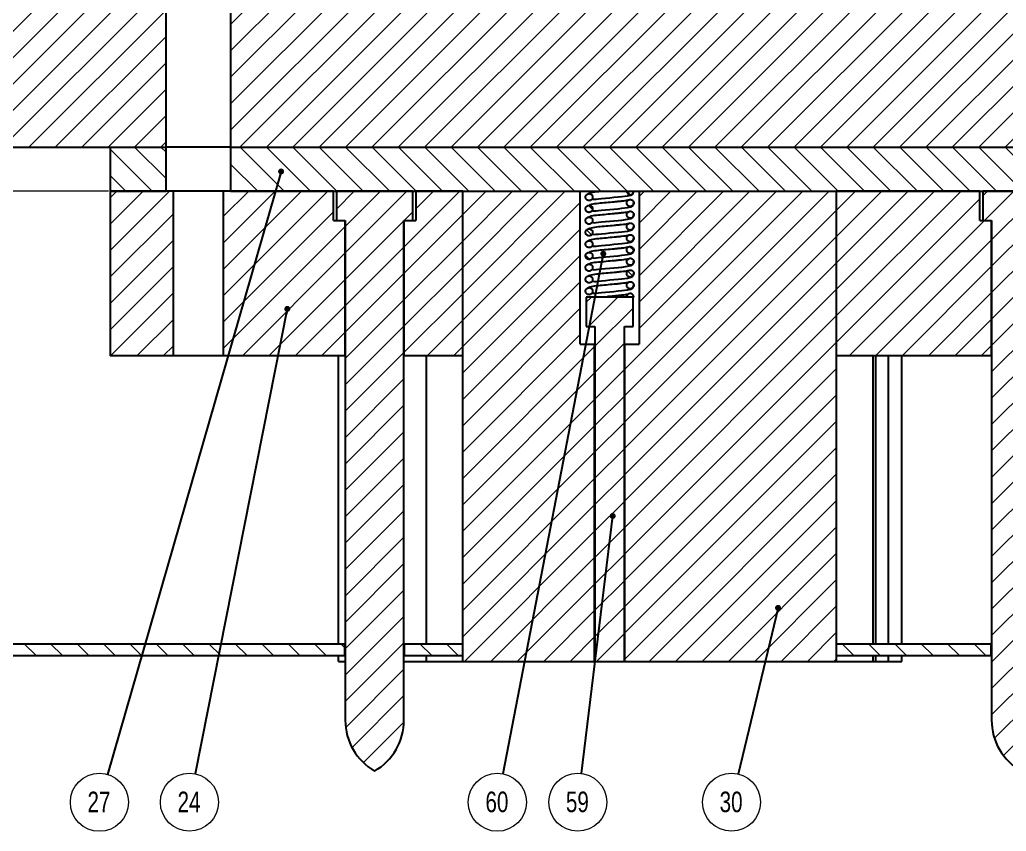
# Model space of a CAD drawing. Header units: millimetres. Extents: x 4 to 895, y 5 to 1495.
# Drawn here: x 400.3 to 568.2, y 1219.4 to 1357.5 of the extents above; entities that cross this region are included whole.
import ezdxf

# ---------------------------------------------------------------- set-up
doc = ezdxf.new("R2010")
doc.units = ezdxf.units.MM
doc.styles.add('SLDTEXTSTYLE0', font='TXT', dxfattribs={"width": 0.75})
doc.dimstyles.new('SLDDIMSTYLE1', dxfattribs={"dimtxt": 0.18, "dimasz": 1.016, "dimexe": 0, "dimexo": 0.0625, "dimgap": 0, "dimtad": 0, "dimtih": 1, "dimtoh": 1, "dimdec": 0, "dimrnd": 1e-09, "dimzin": 0, "dimdsep": 46, "dimtxsty": 'Standard', "dimblk1": 'DOT', "dimblk2": 'DOT', "dimsah": 1, "dimcen": 0.09, "dimadec": 0, "dimazin": 0, "dimtfac": 1.016, "dimtdec": 0, "dimtofl": 0, "dimtmove": 0, "dimatfit": 3, "dimldrblk": 'DOT', "dimfxl": 1, "dimfrac": 2, "dimtolj": 1, "dimtzin": 0, "dimarcsym": 0})
doc.dimstyles.new('SLDDIMSTYLE2', dxfattribs={"dimtxt": 3.5, "dimasz": 3.302, "dimexe": 0, "dimexo": 0.0625, "dimgap": 0.875, "dimtad": 1, "dimrnd": 1e-09, "dimzin": 12, "dimdsep": 46, "dimtxsty": 'SLDTEXTSTYLE0', "dimsah": 1, "dimcen": 0.09, "dimadec": 0, "dimazin": 3, "dimtfac": 1, "dimtmove": 0, "dimatfit": 0, "dimfxl": 1, "dimfrac": 2, "dimtolj": 1, "dimtzin": 12, "dimarcsym": 0})

# ---------------------------------------------------------------- blocks, each defined once
blk = doc.blocks.new('_D_4')
at = {"color": 7, "linetype": 'Continuous', "lineweight": 18}
for p, q in [((149.52, 1335.81), (149.52, 1349.47)), ((184.69, 1335.81), (148.52, 1335.81)), ((149.52, 1328.31), (149.52, 1335.81)), ((415.42, 1328.31), (148.52, 1328.31))]:
    blk.add_line(p, q, dxfattribs=at)
for points in [[(149.52, 1335.81), (149.01, 1332.5), (150.03, 1332.5)], [(149.52, 1328.31), (150.03, 1331.61), (149.01, 1331.61)]]:
    blk.add_solid(points, dxfattribs=at)
at = {"color": 7, "linetype": 'Continuous', "lineweight": 18, "insert": (145.01, 1340.42), "char_height": 3.5, "attachment_point": 1, "rotation": 90, "style": 'SLDTEXTSTYLE0'}
blk.add_mtext('7,50', dxfattribs=at)
blk = doc.blocks.new('SW_NOTE_8')
at = {"color": 0, "linetype": 'Continuous', "lineweight": 0}
blk.add_circle((-0.96, -4.84), 4.94, dxfattribs=at)
at = {"color": 0, "linetype": 'Continuous', "lineweight": 0, "insert": (-1.03, -3.04), "char_height": 3.5, "attachment_point": 2, "style": 'SLDTEXTSTYLE0'}
blk.add_mtext('24', dxfattribs=at)
blk = doc.blocks.new('_Dot')
at = {"color": 0, "linetype": 'ByBlock', "lineweight": -2}
blk.add_line((-0.5, 0), (-1, 0), dxfattribs=at)
at = {"color": 0, "linetype": 'ByBlock', "const_width": 0.5}
blk.add_lwpolyline([(-0.25, 0, 1), (0.25, 0, 1)], format="xyb", close=True, dxfattribs=at)
blk = doc.blocks.new('SW_NOTE_11')
at = {"color": 0, "linetype": 'Continuous', "lineweight": 0}
blk.add_circle((-1.37, -4.75), 4.94, dxfattribs=at)
at = {"color": 0, "linetype": 'Continuous', "lineweight": 0, "insert": (-1.44, -2.94), "char_height": 3.5, "attachment_point": 2, "style": 'SLDTEXTSTYLE0'}
blk.add_mtext('27', dxfattribs=at)
blk = doc.blocks.new('SW_NOTE_13')
at = {"color": 0, "linetype": 'Continuous', "lineweight": 0}
blk.add_circle((-1.15, -4.8), 4.94, dxfattribs=at)
at = {"color": 0, "linetype": 'Continuous', "lineweight": 0, "insert": (-1.22, -2.99), "char_height": 3.5, "attachment_point": 2, "style": 'SLDTEXTSTYLE0'}
blk.add_mtext('30', dxfattribs=at)
blk = doc.blocks.new('SW_NOTE_22')
at = {"color": 0, "linetype": 'Continuous', "lineweight": 0}
blk.add_circle((-0.6, -4.9), 4.94, dxfattribs=at)
at = {"color": 0, "linetype": 'Continuous', "lineweight": 0, "insert": (-0.67, -3.09), "char_height": 3.5, "attachment_point": 2, "style": 'SLDTEXTSTYLE0'}
blk.add_mtext('59', dxfattribs=at)
blk = doc.blocks.new('SW_NOTE_23')
at = {"color": 0, "linetype": 'Continuous', "lineweight": 0}
blk.add_circle((-0.94, -4.85), 4.94, dxfattribs=at)
at = {"color": 0, "linetype": 'Continuous', "lineweight": 0, "insert": (-1.01, -3.04), "char_height": 3.5, "attachment_point": 2, "style": 'SLDTEXTSTYLE0'}
blk.add_mtext('60', dxfattribs=at)

msp = doc.modelspace()

# ---------------------------------------------------------------- hatches: boundary and pattern name
at = {"linetype": 'Continuous', "lineweight": 18}
h = msp.add_hatch(dxfattribs=at)
h.set_pattern_fill('ANSI31', style=0)
h.paths.add_polyline_path([(400.594, 1395.805), (301.194, 1395.805), (301.194, 1380.805), (298.194, 1380.805), (298.194, 1335.805), (425.194, 1335.805), (425.194, 1380.805), (421.694, 1380.805), (421.694, 1395.805), (410.794, 1395.805), (410.794, 1363.055), (405.694, 1359.991), (400.594, 1363.055)], flags=0)
h = msp.add_hatch(dxfattribs=at)
h.set_pattern_fill('ANSI31', style=0)
h.paths.add_polyline_path([(720.694, 1395.805), (439.694, 1395.805), (439.694, 1380.805), (436.194, 1380.805), (436.194, 1335.805), (720.694, 1335.805)], flags=0)
h = msp.add_hatch(dxfattribs=at)
h.set_pattern_fill('ANSI31', angle=90, style=0)
h.paths.add_polyline_path([(425.194, 1335.805), (415.694, 1335.805), (415.694, 1328.305), (425.194, 1328.305)], flags=0)
h = msp.add_hatch(dxfattribs=at)
h.set_pattern_fill('ANSI31', angle=90, style=0)
h.paths.add_polyline_path([(590.694, 1335.805), (436.194, 1335.805), (436.194, 1328.305), (590.694, 1328.305)], flags=0)
h = msp.add_hatch(dxfattribs=at)
h.set_pattern_fill('ANSI31', style=0)
h.paths.add_polyline_path([(426.444, 1328.305), (415.694, 1328.305), (415.694, 1300.305), (426.444, 1300.305)], flags=0)
h = msp.add_hatch(dxfattribs=at)
h.set_pattern_fill('ANSI31', style=0)
h.paths.add_polyline_path([(434.944, 1300.305), (455.694, 1300.305), (455.694, 1323.305), (453.694, 1323.305), (453.694, 1328.305), (434.944, 1328.305)], flags=0)
h = msp.add_hatch(dxfattribs=at)
h.set_pattern_fill('ANSI31', style=0)
edge = h.paths.add_edge_path(flags=0)
edge.add_line((467.194, 1323.305), (467.194, 1328.305))
edge.add_line((467.194, 1328.305), (454.194, 1328.305))
edge.add_line((454.194, 1328.305), (454.194, 1323.305))
edge.add_line((454.194, 1323.305), (455.694, 1323.305))
edge.add_line((455.694, 1323.305), (455.694, 1238.305))
edge.add_arc((465.694, 1238.305), 10, 180, 240)
edge.add_arc((455.694, 1238.305), 10, 300, 360)
edge.add_line((465.694, 1238.305), (465.694, 1323.305))
edge.add_line((465.694, 1323.305), (467.194, 1323.305))
h = msp.add_hatch(dxfattribs=at)
h.set_pattern_fill('ANSI31', style=0)
h.paths.add_polyline_path([(465.694, 1300.305), (475.694, 1300.305), (475.694, 1328.305), (467.694, 1328.305), (467.694, 1323.305), (465.694, 1323.305)], flags=0)
h = msp.add_hatch(dxfattribs=at)
h.set_pattern_fill('ANSI31', style=0)
h.paths.add_polyline_path([(475.694, 1328.305), (475.694, 1248.305), (498.144, 1248.305), (498.144, 1302.305), (495.694, 1302.305), (495.694, 1328.305)], flags=0)
h = msp.add_hatch(dxfattribs=at)
h.set_pattern_fill('ANSI31', style=0)
h.paths.add_polyline_path([(503.244, 1302.305), (503.244, 1248.305), (539.272, 1248.305), (539.272, 1328.305), (505.694, 1328.305), (505.694, 1302.305)], flags=0)
h = msp.add_hatch(dxfattribs=at)
h.set_pattern_fill('ANSI31', angle=90, style=0)
edge = h.paths.add_edge_path(flags=0)
edge.add_line((504.794, 1328.305), (503.594, 1328.305))
edge.add_spline(control_points=[(503.594, 1328.305), (503.594, 1327.905), (503.894, 1327.705), (504.194, 1327.705), (504.494, 1327.705), (504.794, 1327.905), (504.794, 1328.305)], knot_values=[0, 0, 0, 0, 0.25, 0.25, 0.25, 0.5, 0.5, 0.5, 0.5], weights=[0.5, 0.5, 0.6666667, 1, 0.6666667, 0.5, 0.5], degree=3, periodic=0)
h = msp.add_hatch(dxfattribs=at)
h.set_pattern_fill('ANSI31', style=0)
h.paths.add_polyline_path([(539.272, 1300.305), (565.694, 1300.305), (565.694, 1323.305), (563.694, 1323.305), (563.694, 1328.305), (539.272, 1328.305)], flags=0)
h = msp.add_hatch(dxfattribs=at)
h.set_pattern_fill('ANSI31', style=0)
edge = h.paths.add_edge_path(flags=0)
edge.add_line((577.194, 1323.305), (577.194, 1328.305))
edge.add_line((577.194, 1328.305), (564.194, 1328.305))
edge.add_line((564.194, 1328.305), (564.194, 1323.305))
edge.add_line((564.194, 1323.305), (565.694, 1323.305))
edge.add_line((565.694, 1323.305), (565.694, 1238.305))
edge.add_arc((575.694, 1238.305), 10, 180, 240)
edge.add_arc((565.694, 1238.305), 10, 300, 360)
edge.add_line((575.694, 1238.305), (575.694, 1323.305))
edge.add_line((575.694, 1323.305), (577.194, 1323.305))
h = msp.add_hatch(dxfattribs=at)
h.set_pattern_fill('ANSI31', angle=90, style=0)
edge = h.paths.add_edge_path(flags=0)
edge.add_spline(control_points=[(497.194, 1327.905), (495.994, 1327.905), (495.994, 1326.705), (497.194, 1326.705), (498.394, 1326.705), (498.394, 1327.905), (497.194, 1327.905)], knot_values=[0, 0, 0, 0, 0.5, 0.5, 0.5, 1, 1, 1, 1], weights=[1, 0.3333333, 0.3333333, 1, 0.3333333, 0.3333333, 1], degree=3, periodic=0)
h = msp.add_hatch(dxfattribs=at)
h.set_pattern_fill('ANSI31', angle=90, style=0)
edge = h.paths.add_edge_path(flags=0)
edge.add_spline(control_points=[(504.194, 1326.905), (502.994, 1326.905), (502.994, 1325.705), (504.194, 1325.705), (505.394, 1325.705), (505.394, 1326.905), (504.194, 1326.905)], knot_values=[0, 0, 0, 0, 0.5, 0.5, 0.5, 1, 1, 1, 1], weights=[1, 0.3333333, 0.3333333, 1, 0.3333333, 0.3333333, 1], degree=3, periodic=0)
h = msp.add_hatch(dxfattribs=at)
h.set_pattern_fill('ANSI31', angle=90, style=0)
edge = h.paths.add_edge_path(flags=0)
edge.add_spline(control_points=[(497.194, 1325.905), (495.994, 1325.905), (495.994, 1324.705), (497.194, 1324.705), (498.394, 1324.705), (498.394, 1325.905), (497.194, 1325.905)], knot_values=[0, 0, 0, 0, 0.5, 0.5, 0.5, 1, 1, 1, 1], weights=[1, 0.3333333, 0.3333333, 1, 0.3333333, 0.3333333, 1], degree=3, periodic=0)
h = msp.add_hatch(dxfattribs=at)
h.set_pattern_fill('ANSI31', angle=90, style=0)
edge = h.paths.add_edge_path(flags=0)
edge.add_spline(control_points=[(504.194, 1324.905), (502.994, 1324.905), (502.994, 1323.705), (504.194, 1323.705), (505.394, 1323.705), (505.394, 1324.905), (504.194, 1324.905)], knot_values=[0, 0, 0, 0, 0.5, 0.5, 0.5, 1, 1, 1, 1], weights=[1, 0.3333333, 0.3333333, 1, 0.3333333, 0.3333333, 1], degree=3, periodic=0)
h = msp.add_hatch(dxfattribs=at)
h.set_pattern_fill('ANSI31', angle=90, style=0)
edge = h.paths.add_edge_path(flags=0)
edge.add_spline(control_points=[(497.194, 1323.905), (495.994, 1323.905), (495.994, 1322.705), (497.194, 1322.705), (498.394, 1322.705), (498.394, 1323.905), (497.194, 1323.905)], knot_values=[0, 0, 0, 0, 0.5, 0.5, 0.5, 1, 1, 1, 1], weights=[1, 0.3333333, 0.3333333, 1, 0.3333333, 0.3333333, 1], degree=3, periodic=0)
h = msp.add_hatch(dxfattribs=at)
h.set_pattern_fill('ANSI31', angle=90, style=0)
edge = h.paths.add_edge_path(flags=0)
edge.add_spline(control_points=[(497.194, 1321.905), (495.994, 1321.905), (495.994, 1320.705), (497.194, 1320.705), (498.394, 1320.705), (498.394, 1321.905), (497.194, 1321.905)], knot_values=[0, 0, 0, 0, 0.5, 0.5, 0.5, 1, 1, 1, 1], weights=[1, 0.3333333, 0.3333333, 1, 0.3333333, 0.3333333, 1], degree=3, periodic=0)
h = msp.add_hatch(dxfattribs=at)
h.set_pattern_fill('ANSI31', angle=90, style=0)
edge = h.paths.add_edge_path(flags=0)
edge.add_spline(control_points=[(504.194, 1322.905), (502.994, 1322.905), (502.994, 1321.705), (504.194, 1321.705), (505.394, 1321.705), (505.394, 1322.905), (504.194, 1322.905)], knot_values=[0, 0, 0, 0, 0.5, 0.5, 0.5, 1, 1, 1, 1], weights=[1, 0.3333333, 0.3333333, 1, 0.3333333, 0.3333333, 1], degree=3, periodic=0)
h = msp.add_hatch(dxfattribs=at)
h.set_pattern_fill('ANSI31', angle=90, style=0)
edge = h.paths.add_edge_path(flags=0)
edge.add_spline(control_points=[(497.194, 1319.905), (495.994, 1319.905), (495.994, 1318.705), (497.194, 1318.705), (498.394, 1318.705), (498.394, 1319.905), (497.194, 1319.905)], knot_values=[0, 0, 0, 0, 0.5, 0.5, 0.5, 1, 1, 1, 1], weights=[1, 0.3333333, 0.3333333, 1, 0.3333333, 0.3333333, 1], degree=3, periodic=0)
h = msp.add_hatch(dxfattribs=at)
h.set_pattern_fill('ANSI31', angle=90, style=0)
edge = h.paths.add_edge_path(flags=0)
edge.add_spline(control_points=[(504.194, 1320.905), (502.994, 1320.905), (502.994, 1319.705), (504.194, 1319.705), (505.394, 1319.705), (505.394, 1320.905), (504.194, 1320.905)], knot_values=[0, 0, 0, 0, 0.5, 0.5, 0.5, 1, 1, 1, 1], weights=[1, 0.3333333, 0.3333333, 1, 0.3333333, 0.3333333, 1], degree=3, periodic=0)
h = msp.add_hatch(dxfattribs=at)
h.set_pattern_fill('ANSI31', angle=90, style=0)
edge = h.paths.add_edge_path(flags=0)
edge.add_spline(control_points=[(504.194, 1318.905), (502.994, 1318.905), (502.994, 1317.705), (504.194, 1317.705), (505.394, 1317.705), (505.394, 1318.905), (504.194, 1318.905)], knot_values=[0, 0, 0, 0, 0.5, 0.5, 0.5, 1, 1, 1, 1], weights=[1, 0.3333333, 0.3333333, 1, 0.3333333, 0.3333333, 1], degree=3, periodic=0)
h = msp.add_hatch(dxfattribs=at)
h.set_pattern_fill('ANSI31', angle=90, style=0)
edge = h.paths.add_edge_path(flags=0)
edge.add_spline(control_points=[(497.194, 1317.905), (495.994, 1317.905), (495.994, 1316.705), (497.194, 1316.705), (498.394, 1316.705), (498.394, 1317.905), (497.194, 1317.905)], knot_values=[0, 0, 0, 0, 0.5, 0.5, 0.5, 1, 1, 1, 1], weights=[1, 0.3333333, 0.3333333, 1, 0.3333333, 0.3333333, 1], degree=3, periodic=0)
h = msp.add_hatch(dxfattribs=at)
h.set_pattern_fill('ANSI31', angle=90, style=0)
edge = h.paths.add_edge_path(flags=0)
edge.add_spline(control_points=[(504.194, 1316.905), (502.994, 1316.905), (502.994, 1315.705), (504.194, 1315.705), (505.394, 1315.705), (505.394, 1316.905), (504.194, 1316.905)], knot_values=[0, 0, 0, 0, 0.5, 0.5, 0.5, 1, 1, 1, 1], weights=[1, 0.3333333, 0.3333333, 1, 0.3333333, 0.3333333, 1], degree=3, periodic=0)
h = msp.add_hatch(dxfattribs=at)
h.set_pattern_fill('ANSI31', angle=90, style=0)
edge = h.paths.add_edge_path(flags=0)
edge.add_spline(control_points=[(497.194, 1315.905), (495.994, 1315.905), (495.994, 1314.705), (497.194, 1314.705), (498.394, 1314.705), (498.394, 1315.905), (497.194, 1315.905)], knot_values=[0, 0, 0, 0, 0.5, 0.5, 0.5, 1, 1, 1, 1], weights=[1, 0.3333333, 0.3333333, 1, 0.3333333, 0.3333333, 1], degree=3, periodic=0)
h = msp.add_hatch(dxfattribs=at)
h.set_pattern_fill('ANSI31', angle=90, style=0)
edge = h.paths.add_edge_path(flags=0)
edge.add_spline(control_points=[(504.194, 1314.905), (502.994, 1314.905), (502.994, 1313.705), (504.194, 1313.705), (505.394, 1313.705), (505.394, 1314.905), (504.194, 1314.905)], knot_values=[0, 0, 0, 0, 0.5, 0.5, 0.5, 1, 1, 1, 1], weights=[1, 0.3333333, 0.3333333, 1, 0.3333333, 0.3333333, 1], degree=3, periodic=0)
h = msp.add_hatch(dxfattribs=at)
h.set_pattern_fill('ANSI31', angle=90, style=0)
edge = h.paths.add_edge_path(flags=0)
edge.add_spline(control_points=[(497.194, 1313.905), (495.994, 1313.905), (495.994, 1312.705), (497.194, 1312.705), (498.394, 1312.705), (498.394, 1313.905), (497.194, 1313.905)], knot_values=[0, 0, 0, 0, 0.5, 0.5, 0.5, 1, 1, 1, 1], weights=[1, 0.3333333, 0.3333333, 1, 0.3333333, 0.3333333, 1], degree=3, periodic=0)
h = msp.add_hatch(dxfattribs=at)
h.set_pattern_fill('ANSI31', angle=90, style=0)
edge = h.paths.add_edge_path(flags=0)
edge.add_spline(control_points=[(497.194, 1311.905), (495.994, 1311.905), (495.994, 1310.705), (497.194, 1310.705), (498.394, 1310.705), (498.394, 1311.905), (497.194, 1311.905)], knot_values=[0, 0, 0, 0, 0.5, 0.5, 0.5, 1, 1, 1, 1], weights=[1, 0.3333333, 0.3333333, 1, 0.3333333, 0.3333333, 1], degree=3, periodic=0)
h = msp.add_hatch(dxfattribs=at)
h.set_pattern_fill('ANSI31', angle=90, style=0)
edge = h.paths.add_edge_path(flags=0)
edge.add_spline(control_points=[(504.194, 1312.905), (502.994, 1312.905), (502.994, 1311.705), (504.194, 1311.705), (505.394, 1311.705), (505.394, 1312.905), (504.194, 1312.905)], knot_values=[0, 0, 0, 0, 0.5, 0.5, 0.5, 1, 1, 1, 1], weights=[1, 0.3333333, 0.3333333, 1, 0.3333333, 0.3333333, 1], degree=3, periodic=0)
h = msp.add_hatch(dxfattribs=at)
h.set_pattern_fill('ANSI31', style=0)
h.paths.add_polyline_path([(504.694, 1305.305), (504.694, 1310.305), (496.694, 1310.305), (496.694, 1305.305), (498.194, 1305.305), (498.194, 1248.305), (503.194, 1248.305), (503.194, 1305.305)], flags=0)
h = msp.add_hatch(dxfattribs=at)
h.set_pattern_fill('ANSI31', angle=90, style=0)
edge = h.paths.add_edge_path(flags=0)
edge.add_line((503.594, 1310.305), (504.794, 1310.305))
edge.add_spline(control_points=[(504.794, 1310.305), (504.794, 1310.705), (504.494, 1310.905), (504.194, 1310.905), (503.894, 1310.905), (503.594, 1310.705), (503.594, 1310.305)], knot_values=[0, 0, 0, 0, 0.25, 0.25, 0.25, 0.5, 0.5, 0.5, 0.5], weights=[0.5, 0.5, 0.6666667, 1, 0.6666667, 0.5, 0.5], degree=3, periodic=0)
h = msp.add_hatch(dxfattribs=at)
h.set_pattern_fill('ANSI31', angle=90, style=0)
h.paths.add_polyline_path([(455.644, 1251.305), (355.744, 1251.305), (355.744, 1249.305), (455.644, 1249.305)], flags=0)
h = msp.add_hatch(dxfattribs=at)
h.set_pattern_fill('ANSI31', angle=90, style=0)
h.paths.add_polyline_path([(465.744, 1249.305), (475.694, 1249.305), (475.694, 1251.305), (465.744, 1251.305)], flags=0)
h = msp.add_hatch(dxfattribs=at)
h.set_pattern_fill('ANSI31', angle=90, style=0)
h.paths.add_polyline_path([(565.644, 1251.305), (539.272, 1251.305), (539.272, 1249.305), (565.644, 1249.305)], flags=0)

# ---------------------------------------------------------------- linework, layer by layer
at = {"color": 7, "linetype": 'Continuous', "lineweight": 25}
for p, q in [((425.194, 1335.805), (425.194, 1380.805)), ((436.194, 1380.805), (436.194, 1335.805)), ((298.194, 1335.805), (425.194, 1335.805)), ((415.694, 1335.805), (415.694, 1328.305)), ((415.694, 1335.805), (425.194, 1335.805)), ((425.194, 1328.305), (425.194, 1335.805)), ((436.194, 1335.805), (425.194, 1335.805)), ((436.194, 1335.805), (436.194, 1328.305)), ((436.194, 1335.805), (590.694, 1335.805)), ((436.194, 1335.805), (720.694, 1335.805)), ((415.694, 1328.305), (425.194, 1328.305)), ((415.694, 1328.305), (415.694, 1300.305)), ((426.444, 1328.305), (415.694, 1328.305)), ((426.444, 1300.305), (426.444, 1328.305)), ((434.944, 1328.305), (426.444, 1328.305)), ((434.944, 1328.305), (434.944, 1300.305)), ((453.694, 1328.305), (434.944, 1328.305)), ((436.194, 1328.305), (590.694, 1328.305)), ((453.694, 1323.305), (453.694, 1328.305)), ((454.194, 1328.305), (454.194, 1323.305)), ((467.194, 1328.305), (454.194, 1328.305)), ((467.194, 1323.305), (467.194, 1328.305)), ((467.694, 1328.305), (467.694, 1323.305)), ((475.694, 1328.305), (467.694, 1328.305)), ((475.694, 1328.305), (495.694, 1328.305)), ((475.694, 1248.305), (475.694, 1328.305)), ((475.694, 1300.305), (475.694, 1328.305)), ((495.694, 1302.305), (495.694, 1328.305)), ((503.594, 1328.305), (504.794, 1328.305)), ((505.694, 1328.305), (505.694, 1302.305)), ((505.694, 1328.305), (539.272, 1328.305)), ((539.272, 1328.305), (539.272, 1248.305)), ((539.272, 1328.305), (539.272, 1300.305)), ((563.694, 1328.305), (539.272, 1328.305)), ((563.694, 1323.305), (563.694, 1328.305)), ((564.194, 1328.305), (564.194, 1323.305)), ((577.194, 1328.305), (564.194, 1328.305)), ((453.694, 1323.305), (455.694, 1323.305)), ((454.194, 1323.305), (455.694, 1323.305)), ((455.694, 1323.305), (455.694, 1238.305)), ((455.694, 1300.305), (455.694, 1323.305)), ((465.694, 1323.305), (467.194, 1323.305)), ((465.694, 1238.305), (465.694, 1323.305)), ((465.694, 1323.305), (465.694, 1300.305)), ((465.694, 1323.305), (467.694, 1323.305)), ((563.694, 1323.305), (565.694, 1323.305)), ((564.194, 1323.305), (565.694, 1323.305)), ((565.694, 1323.305), (565.694, 1238.305)), ((565.694, 1300.305), (565.694, 1323.305)), ((496.694, 1310.305), (496.694, 1305.305)), ((504.694, 1310.305), (496.694, 1310.305)), ((504.794, 1310.305), (503.594, 1310.305)), ((504.694, 1305.305), (504.694, 1310.305)), ((496.694, 1305.305), (498.194, 1305.305)), ((498.194, 1305.305), (498.194, 1248.305)), ((503.194, 1248.305), (503.194, 1305.305)), ((503.194, 1305.305), (504.694, 1305.305)), ((495.694, 1302.305), (498.144, 1302.305)), ((498.144, 1248.305), (498.144, 1302.305)), ((498.144, 1302.305), (498.194, 1302.305)), ((503.194, 1302.305), (503.244, 1302.305)), ((503.244, 1302.305), (503.244, 1248.305)), ((503.244, 1302.305), (505.694, 1302.305)), ((426.444, 1300.305), (415.694, 1300.305)), ((434.944, 1300.305), (426.444, 1300.305)), ((455.694, 1300.305), (434.944, 1300.305)), ((454.52, 1251.305), (454.52, 1300.305)), ((475.694, 1300.305), (465.694, 1300.305)), ((565.694, 1300.305), (539.272, 1300.305)), ((545.533, 1251.305), (545.533, 1300.305)), ((550.405, 1251.305), (550.405, 1300.305)), ((355.744, 1251.305), (455.644, 1251.305)), ((455.644, 1249.305), (455.644, 1251.305)), ((455.694, 1251.305), (455.644, 1251.305)), ((465.744, 1251.305), (465.694, 1251.305)), ((465.744, 1251.305), (465.744, 1249.305)), ((465.744, 1251.305), (475.694, 1251.305)), ((475.694, 1249.305), (475.694, 1251.305)), ((539.272, 1251.305), (539.272, 1249.305)), ((539.272, 1251.305), (565.644, 1251.305)), ((565.644, 1249.305), (565.644, 1251.305)), ((565.694, 1251.305), (565.644, 1251.305)), ((355.744, 1249.305), (455.644, 1249.305)), ((454.52, 1248.305), (454.52, 1249.305)), ((455.694, 1249.305), (455.644, 1249.305)), ((465.744, 1249.305), (465.694, 1249.305)), ((465.744, 1249.305), (475.694, 1249.305)), ((539.272, 1249.305), (565.644, 1249.305)), ((545.533, 1248.305), (545.533, 1249.305)), ((550.405, 1248.305), (550.405, 1249.305)), ((565.694, 1249.305), (565.644, 1249.305)), ((454.52, 1248.305), (455.694, 1248.305)), ((465.694, 1248.305), (469.546, 1248.305)), ((469.546, 1248.305), (475.694, 1248.305)), ((475.694, 1248.305), (498.144, 1248.305)), ((498.194, 1248.305), (498.144, 1248.305)), ((498.194, 1248.305), (503.194, 1248.305)), ((503.244, 1248.305), (503.194, 1248.305)), ((503.244, 1248.305), (539.272, 1248.305)), ((539.272, 1248.305), (545.533, 1248.305)), ((545.533, 1248.305), (545.968, 1248.305)), ((545.968, 1248.305), (548.166, 1248.305)), ((548.166, 1248.305), (550.405, 1248.305))]:
    msp.add_line(p, q, dxfattribs=at)
at = {"color": 8, "linetype": 'Continuous', "lineweight": 25}
for p, q in [((469.546, 1251.305), (469.546, 1300.305)), ((545.968, 1251.305), (545.968, 1300.305)), ((548.166, 1251.305), (548.166, 1300.305)), ((469.546, 1248.305), (469.546, 1249.305)), ((545.968, 1248.305), (545.968, 1249.305)), ((548.166, 1248.305), (548.166, 1249.305))]:
    msp.add_line(p, q, dxfattribs=at)
at = {"color": 7, "linetype": 'Continuous', "lineweight": 25, "flags": 128}
for points in [[(497.83, 1327), (497.832, 1326.978), (498.092, 1326.945), (498.392, 1326.976), (498.793, 1327.022), (499.33, 1327.078), (499.988, 1327.14), (500.71, 1327.207), (501.434, 1327.274), (502.119, 1327.338), (502.758, 1327.405), (503.713, 1327.53), (504.272, 1327.658), (504.562, 1327.82), (504.71, 1327.999), (504.79, 1328.244), (504.782, 1328.352), (504.782, 1328.352)], [(497.83, 1325), (497.832, 1324.978), (498.092, 1324.945), (498.392, 1324.976), (498.793, 1325.022), (499.33, 1325.078), (499.988, 1325.14), (500.71, 1325.207), (501.434, 1325.274), (502.119, 1325.338), (502.758, 1325.405), (503.713, 1325.53), (504.272, 1325.658), (504.562, 1325.82), (504.71, 1325.999), (504.79, 1326.244), (504.779, 1326.391), (504.779, 1326.391)], [(497.83, 1323), (497.832, 1322.978), (498.092, 1322.945), (498.392, 1322.976), (498.793, 1323.022), (499.33, 1323.078), (499.988, 1323.14), (500.71, 1323.207), (501.434, 1323.274), (502.119, 1323.338), (502.758, 1323.405), (503.713, 1323.53), (504.272, 1323.658), (504.562, 1323.82), (504.71, 1323.999), (504.79, 1324.244), (504.779, 1324.391), (504.779, 1324.391)], [(497.83, 1321), (497.832, 1320.978), (498.092, 1320.945), (498.392, 1320.976), (498.793, 1321.022), (499.33, 1321.078), (499.988, 1321.14), (500.71, 1321.207), (501.434, 1321.274), (502.119, 1321.338), (502.758, 1321.405), (503.713, 1321.53), (504.272, 1321.658), (504.562, 1321.82), (504.71, 1321.999), (504.79, 1322.244), (504.779, 1322.391), (504.779, 1322.391)], [(497.83, 1319), (497.832, 1318.978), (498.092, 1318.945), (498.392, 1318.976), (498.793, 1319.022), (499.33, 1319.078), (499.988, 1319.14), (500.71, 1319.207), (501.434, 1319.274), (502.119, 1319.338), (502.758, 1319.405), (503.713, 1319.53), (504.272, 1319.658), (504.562, 1319.82), (504.71, 1319.999), (504.79, 1320.244), (504.779, 1320.391), (504.779, 1320.391)], [(497.83, 1317), (497.832, 1316.978), (498.092, 1316.945), (498.392, 1316.976), (498.793, 1317.022), (499.33, 1317.078), (499.988, 1317.14), (500.71, 1317.207), (501.434, 1317.274), (502.119, 1317.338), (502.758, 1317.405), (503.713, 1317.53), (504.272, 1317.658), (504.562, 1317.82), (504.71, 1317.999), (504.79, 1318.244), (504.779, 1318.391), (504.779, 1318.391)], [(497.83, 1315), (497.832, 1314.978), (498.092, 1314.945), (498.392, 1314.976), (498.793, 1315.022), (499.33, 1315.078), (499.988, 1315.14), (500.71, 1315.207), (501.434, 1315.274), (502.119, 1315.338), (502.758, 1315.405), (503.713, 1315.53), (504.272, 1315.658), (504.562, 1315.82), (504.71, 1315.999), (504.79, 1316.244), (504.779, 1316.391), (504.779, 1316.391)], [(497.83, 1313), (497.832, 1312.978), (498.092, 1312.945), (498.392, 1312.976), (498.793, 1313.022), (499.33, 1313.078), (499.988, 1313.14), (500.71, 1313.207), (501.434, 1313.274), (502.119, 1313.338), (502.758, 1313.405), (503.713, 1313.53), (504.272, 1313.658), (504.562, 1313.82), (504.71, 1313.999), (504.79, 1314.244), (504.779, 1314.391), (504.779, 1314.391)], [(497.83, 1311), (497.832, 1310.978), (498.092, 1310.945), (498.392, 1310.976), (498.793, 1311.022), (499.33, 1311.078), (499.988, 1311.14), (500.71, 1311.207), (501.434, 1311.274), (502.119, 1311.338), (502.758, 1311.405), (503.713, 1311.53), (504.272, 1311.658), (504.562, 1311.82), (504.71, 1311.999), (504.79, 1312.244), (504.779, 1312.391), (504.779, 1312.391)]]:
    msp.add_lwpolyline(points, dxfattribs=at)
at = {"color": 7, "linetype": 'Continuous', "lineweight": 25}
for centre, start, end in [((465.694, 1238.305), 180, 240), ((455.694, 1238.305), 300, 0), ((575.694, 1238.305), 180, 240)]:
    msp.add_arc(centre, 10, start, end, dxfattribs=at)
for points, knots in [([(499.634, 1328.305), (499.346, 1328.277), (498.54, 1328.197), (497.705, 1328.129), (497.284, 1327.951), (497.165, 1327.9)], [0, 0, 0, 0, 0.2855903, 0.7975497, 1, 1, 1, 1]), ([(503.594, 1328.305), (503.595, 1328.282), (503.598, 1328.192), (503.645, 1328.037), (503.764, 1327.871), (503.933, 1327.753), (504.13, 1327.697), (504.335, 1327.71), (504.524, 1327.79), (504.675, 1327.929), (504.776, 1328.107), (504.788, 1328.24), (504.794, 1328.305)], [0, 0, 0, 0, 0.03708755, 0.14445548, 0.25182341, 0.35919134, 0.46655927, 0.5739272, 0.68129513, 0.78866306, 0.89603099, 1, 1, 1, 1]), ([(497.194, 1327.905), (497.127, 1327.899), (496.992, 1327.886), (496.812, 1327.782), (496.676, 1327.63), (496.598, 1327.44), (496.587, 1327.235), (496.645, 1327.038), (496.764, 1326.871), (496.932, 1326.753), (497.097, 1326.707), (497.265, 1326.703), (497.432, 1326.742), (497.605, 1326.852), (497.732, 1327.013), (497.798, 1327.208), (497.796, 1327.413), (497.727, 1327.606), (497.597, 1327.766), (497.422, 1327.873), (497.279, 1327.904), (497.203, 1327.905), (497.194, 1327.905)], [0, 0, 0, 0, 0.0536871, 0.1073741, 0.1610612, 0.2147483, 0.2684353, 0.3221224, 0.3758095, 0.4294965, 0.4831836, 0.5097378, 0.5634249, 0.617112, 0.670799, 0.7244861, 0.7781731, 0.8318602, 0.8855473, 0.9392343, 0.9929214, 1, 1, 1, 1]), ([(503.903, 1326.796), (503.904, 1326.796), (503.907, 1326.792), (503.717, 1326.738), (503.315, 1326.677), (502.763, 1326.606), (502.133, 1326.539), (501.247, 1326.456), (500.063, 1326.35), (498.683, 1326.209), (497.703, 1326.129), (497.284, 1325.951), (497.165, 1325.9)], [0, 0, 0, 0, 0.0166758, 0.0939594, 0.18296, 0.2698422, 0.353266, 0.431878, 0.5872338, 0.7440823, 0.9274777, 1, 1, 1, 1]), ([(504.194, 1326.905), (504.127, 1326.899), (503.992, 1326.886), (503.812, 1326.782), (503.676, 1326.63), (503.598, 1326.44), (503.587, 1326.235), (503.645, 1326.038), (503.764, 1325.871), (503.932, 1325.753), (504.13, 1325.697), (504.335, 1325.71), (504.524, 1325.79), (504.676, 1325.929), (504.774, 1326.109), (504.806, 1326.312), (504.769, 1326.514), (504.668, 1326.693), (504.513, 1326.827), (504.346, 1326.896), (504.236, 1326.903), (504.194, 1326.905)], [0, 0, 0, 0, 0.05368873, 0.10737745, 0.16106618, 0.21475491, 0.26844363, 0.32213236, 0.37582109, 0.42950982, 0.48319854, 0.53688727, 0.590576, 0.64426472, 0.69795345, 0.75164218, 0.8053309, 0.85901963, 0.91270836, 0.96639708, 1, 1, 1, 1]), ([(497.194, 1325.905), (497.127, 1325.899), (496.992, 1325.886), (496.812, 1325.782), (496.676, 1325.63), (496.598, 1325.44), (496.587, 1325.235), (496.645, 1325.038), (496.764, 1324.871), (496.932, 1324.753), (497.097, 1324.707), (497.265, 1324.703), (497.432, 1324.742), (497.605, 1324.852), (497.732, 1325.013), (497.798, 1325.208), (497.796, 1325.413), (497.727, 1325.606), (497.597, 1325.766), (497.422, 1325.873), (497.279, 1325.904), (497.203, 1325.905), (497.194, 1325.905)], [0, 0, 0, 0, 0.0536871, 0.1073741, 0.1610612, 0.2147483, 0.2684353, 0.3221224, 0.3758095, 0.4294965, 0.4831836, 0.5097378, 0.5634249, 0.617112, 0.670799, 0.7244861, 0.7781731, 0.8318602, 0.8855473, 0.9392343, 0.9929214, 1, 1, 1, 1]), ([(503.903, 1324.796), (503.904, 1324.796), (503.907, 1324.792), (503.717, 1324.738), (503.315, 1324.677), (502.763, 1324.606), (502.133, 1324.539), (501.247, 1324.456), (500.063, 1324.35), (498.683, 1324.209), (497.703, 1324.129), (497.284, 1323.951), (497.165, 1323.9)], [0, 0, 0, 0, 0.0166758, 0.0939594, 0.18296, 0.2698422, 0.353266, 0.431878, 0.5872338, 0.7440823, 0.9274777, 1, 1, 1, 1]), ([(504.194, 1324.905), (504.127, 1324.899), (503.992, 1324.886), (503.812, 1324.782), (503.676, 1324.63), (503.598, 1324.44), (503.587, 1324.235), (503.645, 1324.038), (503.764, 1323.871), (503.932, 1323.753), (504.13, 1323.697), (504.335, 1323.71), (504.524, 1323.79), (504.676, 1323.929), (504.774, 1324.109), (504.806, 1324.312), (504.769, 1324.514), (504.668, 1324.693), (504.513, 1324.827), (504.346, 1324.896), (504.236, 1324.903), (504.194, 1324.905)], [0, 0, 0, 0, 0.0536887, 0.1073775, 0.1610662, 0.2147549, 0.2684436, 0.3221324, 0.3758211, 0.4295098, 0.4831985, 0.5368873, 0.590576, 0.6442647, 0.6979535, 0.7516422, 0.8053309, 0.8590196, 0.9127084, 0.9663971, 1, 1, 1, 1]), ([(497.194, 1323.905), (497.127, 1323.899), (496.992, 1323.886), (496.812, 1323.782), (496.676, 1323.63), (496.598, 1323.44), (496.587, 1323.235), (496.645, 1323.038), (496.764, 1322.871), (496.932, 1322.753), (497.097, 1322.707), (497.265, 1322.703), (497.432, 1322.742), (497.605, 1322.852), (497.732, 1323.013), (497.798, 1323.208), (497.796, 1323.413), (497.727, 1323.606), (497.597, 1323.766), (497.422, 1323.873), (497.279, 1323.904), (497.203, 1323.905), (497.194, 1323.905)], [0, 0, 0, 0, 0.0536871, 0.1073741, 0.1610612, 0.2147483, 0.2684353, 0.3221224, 0.3758095, 0.4294965, 0.4831836, 0.5097378, 0.5634249, 0.617112, 0.670799, 0.7244861, 0.7781731, 0.8318602, 0.8855473, 0.9392343, 0.9929214, 1, 1, 1, 1]), ([(497.194, 1321.905), (497.127, 1321.899), (496.992, 1321.886), (496.812, 1321.782), (496.676, 1321.63), (496.598, 1321.44), (496.587, 1321.235), (496.645, 1321.038), (496.764, 1320.871), (496.932, 1320.753), (497.097, 1320.707), (497.265, 1320.703), (497.432, 1320.742), (497.605, 1320.852), (497.732, 1321.013), (497.798, 1321.208), (497.796, 1321.413), (497.727, 1321.606), (497.597, 1321.766), (497.422, 1321.873), (497.279, 1321.904), (497.203, 1321.905), (497.194, 1321.905)], [0, 0, 0, 0, 0.0536871, 0.1073741, 0.1610612, 0.2147483, 0.2684353, 0.3221224, 0.3758095, 0.4294965, 0.4831836, 0.5097378, 0.5634249, 0.617112, 0.670799, 0.7244861, 0.7781731, 0.8318602, 0.8855473, 0.9392343, 0.9929214, 1, 1, 1, 1]), ([(503.903, 1322.796), (503.904, 1322.796), (503.907, 1322.792), (503.717, 1322.738), (503.315, 1322.677), (502.763, 1322.606), (502.133, 1322.539), (501.247, 1322.456), (500.063, 1322.35), (498.683, 1322.209), (497.703, 1322.129), (497.284, 1321.951), (497.165, 1321.9)], [0, 0, 0, 0, 0.0166758, 0.0939594, 0.18296, 0.2698422, 0.353266, 0.431878, 0.5872338, 0.7440823, 0.9274777, 1, 1, 1, 1]), ([(504.194, 1322.905), (504.127, 1322.899), (503.992, 1322.886), (503.812, 1322.782), (503.676, 1322.63), (503.598, 1322.44), (503.587, 1322.235), (503.645, 1322.038), (503.764, 1321.871), (503.932, 1321.753), (504.13, 1321.697), (504.335, 1321.71), (504.524, 1321.79), (504.676, 1321.929), (504.774, 1322.109), (504.806, 1322.312), (504.769, 1322.514), (504.668, 1322.693), (504.513, 1322.827), (504.346, 1322.896), (504.236, 1322.903), (504.194, 1322.905)], [0, 0, 0, 0, 0.0536887, 0.1073775, 0.1610662, 0.2147549, 0.2684436, 0.3221324, 0.3758211, 0.4295098, 0.4831985, 0.5368873, 0.590576, 0.6442647, 0.6979535, 0.7516422, 0.8053309, 0.8590196, 0.9127084, 0.9663971, 1, 1, 1, 1]), ([(497.194, 1319.905), (497.127, 1319.899), (496.992, 1319.886), (496.812, 1319.782), (496.676, 1319.63), (496.598, 1319.44), (496.587, 1319.235), (496.645, 1319.038), (496.764, 1318.871), (496.932, 1318.753), (497.097, 1318.707), (497.265, 1318.703), (497.432, 1318.742), (497.605, 1318.852), (497.732, 1319.013), (497.798, 1319.208), (497.796, 1319.413), (497.727, 1319.606), (497.597, 1319.766), (497.422, 1319.873), (497.279, 1319.904), (497.203, 1319.905), (497.194, 1319.905)], [0, 0, 0, 0, 0.0536871, 0.1073741, 0.1610612, 0.2147483, 0.2684353, 0.3221224, 0.3758095, 0.4294965, 0.4831836, 0.5097378, 0.5634249, 0.617112, 0.670799, 0.7244861, 0.7781731, 0.8318602, 0.8855473, 0.9392343, 0.9929214, 1, 1, 1, 1]), ([(503.903, 1320.796), (503.904, 1320.796), (503.907, 1320.792), (503.717, 1320.738), (503.315, 1320.677), (502.763, 1320.606), (502.133, 1320.539), (501.247, 1320.456), (500.063, 1320.35), (498.683, 1320.209), (497.703, 1320.129), (497.284, 1319.951), (497.165, 1319.9)], [0, 0, 0, 0, 0.0166758, 0.0939594, 0.18296, 0.2698422, 0.353266, 0.431878, 0.5872338, 0.7440823, 0.9274777, 1, 1, 1, 1]), ([(504.194, 1320.905), (504.127, 1320.899), (503.992, 1320.886), (503.812, 1320.782), (503.676, 1320.63), (503.598, 1320.44), (503.587, 1320.235), (503.645, 1320.038), (503.764, 1319.871), (503.932, 1319.753), (504.13, 1319.697), (504.335, 1319.71), (504.524, 1319.79), (504.676, 1319.929), (504.774, 1320.109), (504.806, 1320.312), (504.769, 1320.514), (504.668, 1320.693), (504.513, 1320.827), (504.346, 1320.896), (504.236, 1320.903), (504.194, 1320.905)], [0, 0, 0, 0, 0.0536887, 0.1073775, 0.1610662, 0.2147549, 0.2684436, 0.3221324, 0.3758211, 0.4295098, 0.4831985, 0.5368873, 0.590576, 0.6442647, 0.6979535, 0.7516422, 0.8053309, 0.8590196, 0.9127084, 0.9663971, 1, 1, 1, 1]), ([(503.903, 1318.796), (503.904, 1318.796), (503.907, 1318.792), (503.717, 1318.738), (503.315, 1318.677), (502.763, 1318.606), (502.133, 1318.539), (501.247, 1318.456), (500.063, 1318.35), (498.683, 1318.209), (497.703, 1318.129), (497.284, 1317.951), (497.165, 1317.9)], [0, 0, 0, 0, 0.01667575, 0.09395937, 0.18295998, 0.26984224, 0.353266, 0.43187805, 0.58723383, 0.74408231, 0.92747772, 1, 1, 1, 1]), ([(504.194, 1318.905), (504.127, 1318.899), (503.992, 1318.886), (503.812, 1318.782), (503.676, 1318.63), (503.598, 1318.44), (503.587, 1318.235), (503.645, 1318.038), (503.764, 1317.871), (503.932, 1317.753), (504.13, 1317.697), (504.335, 1317.71), (504.524, 1317.79), (504.676, 1317.929), (504.774, 1318.109), (504.806, 1318.312), (504.769, 1318.514), (504.668, 1318.693), (504.513, 1318.827), (504.346, 1318.896), (504.236, 1318.903), (504.194, 1318.905)], [0, 0, 0, 0, 0.0536887, 0.1073775, 0.1610662, 0.2147549, 0.2684436, 0.3221324, 0.3758211, 0.4295098, 0.4831985, 0.5368873, 0.590576, 0.6442647, 0.6979535, 0.7516422, 0.8053309, 0.8590196, 0.9127084, 0.9663971, 1, 1, 1, 1]), ([(497.194, 1317.905), (497.127, 1317.899), (496.992, 1317.886), (496.812, 1317.782), (496.676, 1317.63), (496.598, 1317.44), (496.587, 1317.235), (496.645, 1317.038), (496.764, 1316.871), (496.932, 1316.753), (497.097, 1316.707), (497.265, 1316.703), (497.432, 1316.742), (497.605, 1316.852), (497.732, 1317.013), (497.798, 1317.208), (497.796, 1317.413), (497.727, 1317.606), (497.597, 1317.766), (497.422, 1317.873), (497.279, 1317.904), (497.203, 1317.905), (497.194, 1317.905)], [0, 0, 0, 0, 0.0536871, 0.1073741, 0.1610612, 0.2147483, 0.2684353, 0.3221224, 0.3758095, 0.4294965, 0.4831836, 0.5097378, 0.5634249, 0.617112, 0.670799, 0.7244861, 0.7781731, 0.8318602, 0.8855473, 0.9392343, 0.9929214, 1, 1, 1, 1]), ([(503.903, 1316.796), (503.904, 1316.796), (503.907, 1316.792), (503.717, 1316.738), (503.315, 1316.677), (502.763, 1316.606), (502.133, 1316.539), (501.247, 1316.456), (500.063, 1316.35), (498.683, 1316.209), (497.703, 1316.129), (497.284, 1315.951), (497.165, 1315.9)], [0, 0, 0, 0, 0.0166758, 0.0939594, 0.18296, 0.2698422, 0.353266, 0.431878, 0.5872338, 0.7440823, 0.9274777, 1, 1, 1, 1]), ([(504.194, 1316.905), (504.127, 1316.899), (503.992, 1316.886), (503.812, 1316.782), (503.676, 1316.63), (503.598, 1316.44), (503.587, 1316.235), (503.645, 1316.038), (503.764, 1315.871), (503.932, 1315.753), (504.13, 1315.697), (504.335, 1315.71), (504.524, 1315.79), (504.676, 1315.929), (504.774, 1316.109), (504.806, 1316.312), (504.769, 1316.514), (504.668, 1316.693), (504.513, 1316.827), (504.346, 1316.896), (504.236, 1316.903), (504.194, 1316.905)], [0, 0, 0, 0, 0.0536887, 0.1073775, 0.1610662, 0.2147549, 0.2684436, 0.3221324, 0.3758211, 0.4295098, 0.4831985, 0.5368873, 0.590576, 0.6442647, 0.6979535, 0.7516422, 0.8053309, 0.8590196, 0.9127084, 0.9663971, 1, 1, 1, 1]), ([(497.194, 1315.905), (497.127, 1315.899), (496.992, 1315.886), (496.812, 1315.782), (496.676, 1315.63), (496.598, 1315.44), (496.587, 1315.235), (496.645, 1315.038), (496.764, 1314.871), (496.932, 1314.753), (497.097, 1314.707), (497.265, 1314.703), (497.432, 1314.742), (497.605, 1314.852), (497.732, 1315.013), (497.798, 1315.208), (497.796, 1315.413), (497.727, 1315.606), (497.597, 1315.766), (497.422, 1315.873), (497.279, 1315.904), (497.203, 1315.905), (497.194, 1315.905)], [0, 0, 0, 0, 0.0536871, 0.1073741, 0.1610612, 0.2147483, 0.2684353, 0.3221224, 0.3758095, 0.4294965, 0.4831836, 0.5097378, 0.5634249, 0.617112, 0.670799, 0.7244861, 0.7781731, 0.8318602, 0.8855473, 0.9392343, 0.9929214, 1, 1, 1, 1]), ([(503.903, 1314.796), (503.904, 1314.796), (503.907, 1314.792), (503.717, 1314.738), (503.315, 1314.677), (502.763, 1314.606), (502.133, 1314.539), (501.247, 1314.456), (500.063, 1314.35), (498.683, 1314.209), (497.703, 1314.129), (497.284, 1313.951), (497.165, 1313.9)], [0, 0, 0, 0, 0.0166758, 0.0939594, 0.18296, 0.2698422, 0.353266, 0.431878, 0.5872338, 0.7440823, 0.9274777, 1, 1, 1, 1]), ([(504.194, 1314.905), (504.127, 1314.899), (503.992, 1314.886), (503.812, 1314.782), (503.676, 1314.63), (503.598, 1314.44), (503.587, 1314.235), (503.645, 1314.038), (503.764, 1313.871), (503.932, 1313.753), (504.13, 1313.697), (504.335, 1313.71), (504.524, 1313.79), (504.676, 1313.929), (504.774, 1314.109), (504.806, 1314.312), (504.769, 1314.514), (504.668, 1314.693), (504.513, 1314.827), (504.346, 1314.896), (504.236, 1314.903), (504.194, 1314.905)], [0, 0, 0, 0, 0.0536887, 0.1073775, 0.1610662, 0.2147549, 0.2684436, 0.3221324, 0.3758211, 0.4295098, 0.4831985, 0.5368873, 0.590576, 0.6442647, 0.6979535, 0.7516422, 0.8053309, 0.8590196, 0.9127084, 0.9663971, 1, 1, 1, 1]), ([(497.194, 1313.905), (497.127, 1313.899), (496.992, 1313.886), (496.812, 1313.782), (496.676, 1313.63), (496.598, 1313.44), (496.587, 1313.235), (496.645, 1313.038), (496.764, 1312.871), (496.932, 1312.753), (497.097, 1312.707), (497.265, 1312.703), (497.432, 1312.742), (497.605, 1312.852), (497.732, 1313.013), (497.798, 1313.208), (497.796, 1313.413), (497.727, 1313.606), (497.597, 1313.766), (497.422, 1313.873), (497.279, 1313.904), (497.203, 1313.905), (497.194, 1313.905)], [0, 0, 0, 0, 0.0536871, 0.1073741, 0.1610612, 0.2147483, 0.2684353, 0.3221224, 0.3758095, 0.4294965, 0.4831836, 0.5097378, 0.5634249, 0.617112, 0.670799, 0.7244861, 0.7781731, 0.8318602, 0.8855473, 0.9392343, 0.9929214, 1, 1, 1, 1]), ([(497.194, 1311.905), (497.127, 1311.899), (496.992, 1311.886), (496.812, 1311.782), (496.676, 1311.63), (496.598, 1311.44), (496.587, 1311.235), (496.645, 1311.038), (496.764, 1310.871), (496.932, 1310.753), (497.097, 1310.707), (497.265, 1310.703), (497.432, 1310.742), (497.605, 1310.852), (497.732, 1311.013), (497.798, 1311.208), (497.796, 1311.413), (497.727, 1311.606), (497.597, 1311.766), (497.422, 1311.873), (497.279, 1311.904), (497.203, 1311.905), (497.194, 1311.905)], [0, 0, 0, 0, 0.0536871, 0.1073741, 0.1610612, 0.2147483, 0.2684353, 0.3221224, 0.3758095, 0.4294965, 0.4831836, 0.5097378, 0.5634249, 0.617112, 0.670799, 0.7244861, 0.7781731, 0.8318602, 0.8855473, 0.9392343, 0.9929214, 1, 1, 1, 1]), ([(503.903, 1312.796), (503.904, 1312.796), (503.907, 1312.792), (503.717, 1312.738), (503.315, 1312.677), (502.763, 1312.606), (502.133, 1312.539), (501.247, 1312.456), (500.063, 1312.35), (498.683, 1312.209), (497.703, 1312.129), (497.284, 1311.951), (497.165, 1311.9)], [0, 0, 0, 0, 0.0166758, 0.0939594, 0.18296, 0.2698422, 0.353266, 0.431878, 0.5872338, 0.7440823, 0.9274777, 1, 1, 1, 1]), ([(504.194, 1312.905), (504.127, 1312.899), (503.992, 1312.886), (503.812, 1312.782), (503.676, 1312.63), (503.598, 1312.44), (503.587, 1312.235), (503.645, 1312.038), (503.764, 1311.871), (503.932, 1311.753), (504.13, 1311.697), (504.335, 1311.71), (504.524, 1311.79), (504.676, 1311.929), (504.774, 1312.109), (504.806, 1312.312), (504.769, 1312.514), (504.668, 1312.693), (504.513, 1312.827), (504.346, 1312.896), (504.236, 1312.903), (504.194, 1312.905)], [0, 0, 0, 0, 0.05368873, 0.10737745, 0.16106618, 0.21475491, 0.26844363, 0.32213236, 0.37582109, 0.42950982, 0.48319854, 0.53688727, 0.590576, 0.64426472, 0.69795345, 0.75164218, 0.8053309, 0.85901963, 0.91270836, 0.96639708, 1, 1, 1, 1]), ([(503.781, 1310.749), (503.782, 1310.751), (503.79, 1310.766), (503.659, 1310.728), (503.317, 1310.678), (502.77, 1310.606), (501.94, 1310.519), (501.065, 1310.44), (500.512, 1310.389), (500.333, 1310.372)], [0, 0, 0, 0, 0.0176962, 0.1366331, 0.2662452, 0.4345502, 0.6408056, 0.8833252, 1, 1, 1, 1]), ([(504.794, 1310.305), (504.794, 1310.308), (504.794, 1310.377), (504.769, 1310.514), (504.668, 1310.692), (504.513, 1310.827), (504.346, 1310.894), (504.169, 1310.913), (503.992, 1310.882), (503.812, 1310.783), (503.677, 1310.63), (503.605, 1310.461), (503.597, 1310.35), (503.594, 1310.305)], [0, 0, 0, 0, 0.0034455, 0.1107903, 0.2181351, 0.3254799, 0.4328246, 0.50001, 0.6073548, 0.7146996, 0.8220444, 0.9293891, 1, 1, 1, 1])]:
    msp.add_open_spline(points, degree=3, knots=knots, dxfattribs=at)

# ---------------------------------------------------------------- block references
at = {"color": 7, "linetype": 'Continuous', "lineweight": 0}
for name, p in [('SW_NOTE_11', (415.222, 1229.084)), ('SW_NOTE_8', (430.138, 1229.182)), ('SW_NOTE_23', (482.518, 1229.187)), ('SW_NOTE_22', (495.87, 1229.241)), ('SW_NOTE_13', (522.584, 1229.141))]:
    msp.add_blockref(name, p, dxfattribs=at)

# ---------------------------------------------------------------- dimensions: what is measured, and where the dimension line sits
at = {"color": 7, "linetype": 'Continuous', "lineweight": 18}
dim = msp.add_linear_dim(base=(149.522, 1335.805), p1=(416.415, 1328.305), p2=(185.694, 1335.805), angle=90, dimstyle='SLDDIMSTYLE2', dxfattribs=at)
dim.commit()
dim.dimension.update_dxf_attribs({"geometry": '_D_4', "text_midpoint": (149.522, 1344.948), "dimtype": 160})

# ---------------------------------------------------------------- leaders
at = {"color": 7, "linetype": 'Continuous', "lineweight": 0}
for points in [[(444.778, 1331.67), (415.222, 1229.084)], [(499.612, 1317.673), (482.518, 1229.187)], [(445.836, 1308.291), (430.138, 1229.182)], [(501.206, 1273.054), (495.87, 1229.241)], [(529.352, 1257.412), (522.584, 1229.141)]]:
    msp.add_leader(points, dimstyle='SLDDIMSTYLE1', dxfattribs=at)

doc.saveas('drawing.dxf')
